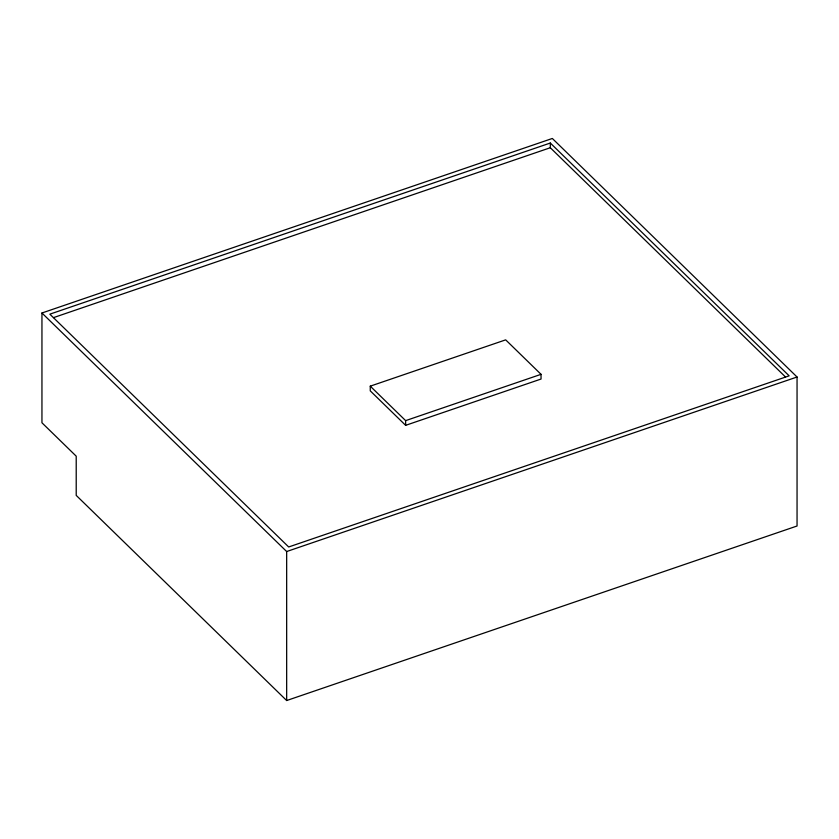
<?xml version="1.0" encoding="UTF-8"?>
<svg xmlns="http://www.w3.org/2000/svg" width="839" height="839" viewBox="0 0 839 839"><rect width="100%" height="100%" fill="white"/><g stroke="black" fill="none" stroke-linecap="round" stroke-linejoin="round"><path stroke-width="1.26" d="M41.95 312.999L552.335 138.466L797.05 377.005L797.05 526.001L286.665 700.534L76.213 495.388L76.213 456.175L41.95 422.783L41.95 312.999L286.665 551.538L286.665 700.534M550.311 143.029L49.847 314.164L288.689 546.976L789.153 375.841L550.311 143.029L550.311 147.727L785.409 376.9M53.56 317.603L550.311 147.727M370.261 386.16L505.676 339.858L541.04 374.33L541.04 379.039L405.636 425.342L370.261 390.859L370.261 386.16L405.636 420.633L405.636 425.342M405.636 420.633L541.04 374.33M286.665 551.538L797.05 377.005"/></g></svg>
